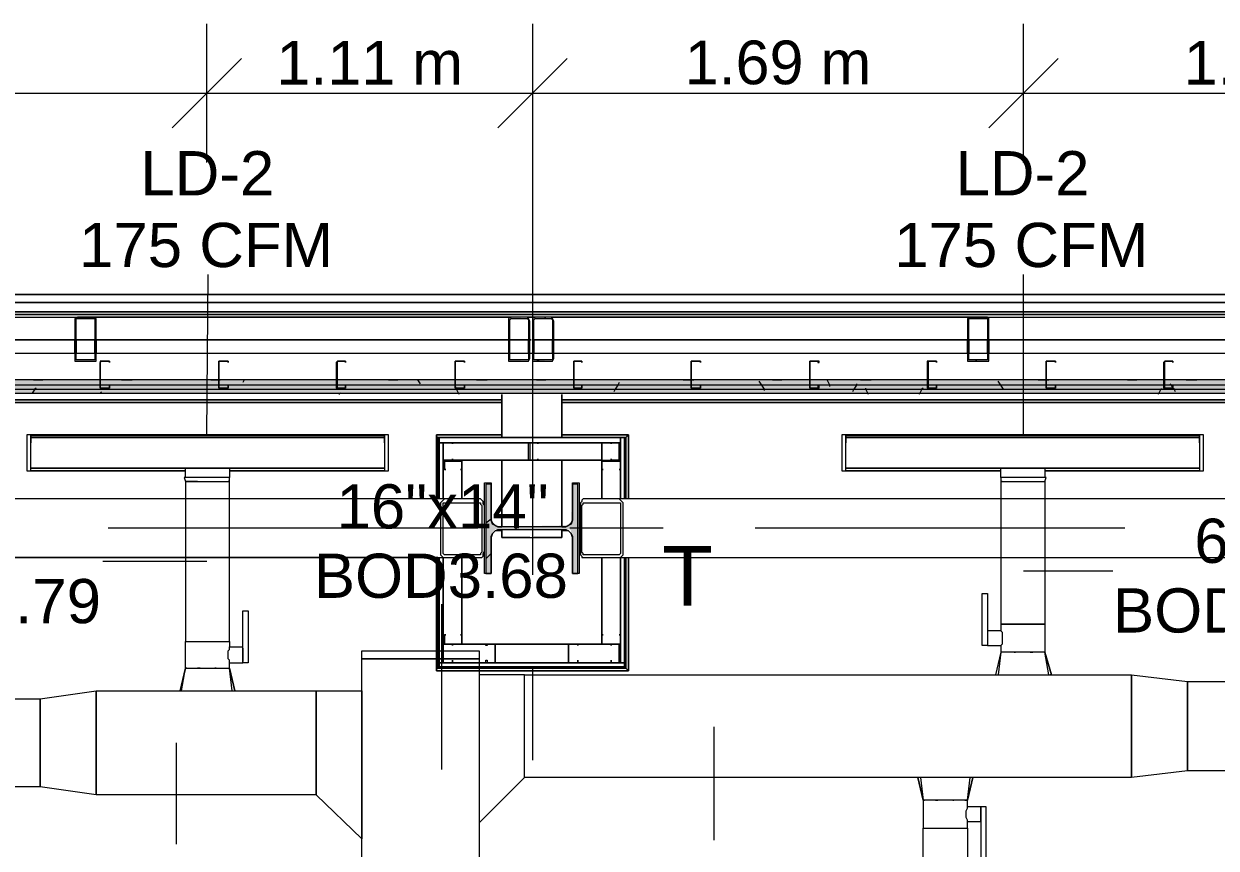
# Model space of a CAD drawing. Header units: metres. Extents: x -2 to 237, y -8 to 52.
# Drawn here: x 12.801 to 16.9, y 45.736 to 48.57 of the extents above; entities that cross this region are included whole.
import ezdxf

# ---------------------------------------------------------------- set-up
doc = ezdxf.new("R2010")
doc.units = ezdxf.units.M
doc.layers.add('HVAC - Ductos', color=5, linetype='Continuous', lineweight=0)
doc.layers.add('PDF2_Text', color=7, linetype='Continuous', lineweight=0)
doc.layers.add('PDF2_Geometry', color=7, linetype='Continuous', lineweight=0, true_color=0xaaaaaa)
doc.layers.add('PDF2_Solid Fills', color=7, linetype='Continuous', lineweight=0, true_color=0xffffff)
doc.styles.add('PDF Helvetica', font='')
doc.styles.get('PDF Helvetica').set_extended_font_data('Helvetica')

msp = doc.modelspace()

# ---------------------------------------------------------------- hatches: boundary and pattern name
at = {"layer": 'PDF2_Solid Fills', "lineweight": 0, "transparency": 33554559}
h = msp.add_hatch(color=256, dxfattribs=at)
h.paths.add_polyline_path([(13.0448, 47.5612), (13.0493, 47.5567), (13.0493, 47.5612)])
h.paths.add_polyline_path([(12.9806, 47.5521), (12.976, 47.5521), (12.976, 47.4099), (13.0493, 47.4099), (13.0493, 47.5521), (13.0448, 47.5521), (13.0448, 47.4144), (12.9806, 47.4144)])
h.paths.add_polyline_path([(12.9806, 47.5567), (12.9806, 47.5612), (12.976, 47.5612)])
h.paths.add_polyline_path([(13.0402, 47.5567), (13.0402, 47.5612), (12.9851, 47.5612)])
h = msp.add_hatch(color=256, dxfattribs=at)
h.paths.add_polyline_path([(14.4711, 47.5567), (14.5353, 47.5612), (14.4665, 47.5612), (14.4665, 47.4099), (14.5353, 47.4144), (14.4711, 47.4144)])
h.paths.add_polyline_path([(14.5399, 47.5567), (14.5353, 47.5567), (14.5353, 47.4144), (14.5399, 47.5561)])
h = msp.add_hatch(color=256, dxfattribs=at)
h.paths.add_polyline_path([(14.5537, 47.5567), (14.6179, 47.5612), (14.5491, 47.5612), (14.5491, 47.4099), (14.6179, 47.4144), (14.5537, 47.4144)])
h.paths.add_polyline_path([(14.6179, 47.4144), (14.6224, 47.5567), (14.6179, 47.5567)])
h = msp.add_hatch(color=256, dxfattribs=at)
h.paths.add_polyline_path([(16.1176, 47.4099), (16.1176, 47.5521), (16.113, 47.5521), (16.113, 47.4144), (16.0488, 47.4144), (16.0488, 47.5521), (16.0442, 47.5521), (16.0442, 47.4099)])
h.paths.add_polyline_path([(16.0488, 47.5567), (16.0488, 47.5612), (16.0442, 47.5612)])
h.paths.add_polyline_path([(16.1176, 47.5567), (16.1176, 47.5612), (16.0534, 47.5612)])
h = msp.add_hatch(color=256, dxfattribs=at)
h.paths.add_polyline_path([(6.1562, 47.3319), (6.1562, 47.3457), (4.4593, 47.3457), (4.4593, 47.3319)])
h.paths.add_polyline_path([(55.7246, 47.3411), (55.7246, 47.3274), (56.4538, 47.3274), (56.4538, 47.3411)])
h.paths.add_polyline_path([(53.6929, 47.3411), (53.6929, 47.3274), (55.72, 47.3274), (55.72, 47.3411)])
h.paths.add_polyline_path([(50.8494, 47.3411), (50.8494, 47.3274), (53.6883, 47.3274), (53.6883, 47.3411)])
h.paths.add_polyline_path([(48.8177, 47.3411), (48.8177, 47.3274), (50.8448, 47.3274), (50.8448, 47.3411)])
h.paths.add_polyline_path([(45.9742, 47.3411), (45.9742, 47.3274), (48.8131, 47.3274), (48.8131, 47.3411)])
h.paths.add_polyline_path([(43.9425, 47.3411), (43.9425, 47.3274), (45.9696, 47.3274), (45.9696, 47.3411)])
h.paths.add_polyline_path([(43.1307, 47.3411), (43.1307, 47.3274), (43.9379, 47.3274), (43.9379, 47.3411)])
h.paths.add_polyline_path([(41.099, 47.3411), (41.099, 47.3274), (43.1261, 47.3274), (43.1261, 47.3411)])
h.paths.add_polyline_path([(39.0673, 47.3411), (39.0673, 47.3274), (41.0944, 47.3274), (41.0944, 47.3411)])
h.paths.add_polyline_path([(38.2555, 47.3411), (38.2555, 47.3274), (39.0627, 47.3274), (39.0627, 47.3411)])
h.paths.add_polyline_path([(36.2238, 47.3457), (36.2238, 47.3274), (38.2509, 47.3274), (38.2509, 47.3411), (36.6274, 47.3457)])
h.paths.add_polyline_path([(34.1921, 47.3457), (34.1921, 47.3274), (36.2192, 47.3274), (36.2192, 47.3457)])
h.paths.add_polyline_path([(33.3803, 47.3457), (33.3803, 47.3274), (34.1875, 47.3274), (34.1875, 47.3457)])
h.paths.add_polyline_path([(31.3486, 47.3457), (31.3486, 47.3274), (33.3757, 47.3274), (33.3757, 47.3457)])
h.paths.add_polyline_path([(30.945, 47.3457), (30.945, 47.3274), (31.344, 47.3274), (31.344, 47.3457)])
h.paths.add_polyline_path([(28.5051, 47.3457), (28.5051, 47.3274), (30.9404, 47.3274), (30.9404, 47.3457)])
h.paths.add_polyline_path([(26.4734, 47.3457), (26.4734, 47.3274), (28.5005, 47.3274), (28.5005, 47.3457)])
h.paths.add_polyline_path([(23.6299, 47.3457), (23.6299, 47.3274), (26.4688, 47.3274), (26.4688, 47.3457)])
h.paths.add_polyline_path([(21.5982, 47.3457), (21.5982, 47.3274), (23.6253, 47.3274), (23.6253, 47.3457)])
h.paths.add_polyline_path([(20.7864, 47.3457), (20.7864, 47.3274), (21.5936, 47.3274), (21.5936, 47.3457)])
h.paths.add_polyline_path([(18.7547, 47.3457), (18.7547, 47.3274), (20.7818, 47.3274), (20.7818, 47.3457)])
h.paths.add_polyline_path([(16.7229, 47.3457), (16.7229, 47.3274), (18.7501, 47.3274), (18.7501, 47.3457)])
h.paths.add_polyline_path([(15.9112, 47.3457), (15.9112, 47.3274), (16.7184, 47.3274), (16.7184, 47.3457)])
h.paths.add_polyline_path([(13.8795, 47.3457), (13.8795, 47.3274), (15.9066, 47.3274), (15.9066, 47.3457)])
h.paths.add_polyline_path([(12.2514, 47.3319), (13.8626, 47.3274), (13.8749, 47.3274), (13.8749, 47.3457), (11.8478, 47.3457), (11.8478, 47.3319)])
h.paths.add_polyline_path([(11.8432, 47.3319), (11.8432, 47.3457), (11.036, 47.3457), (11.036, 47.3319)])
h.paths.add_polyline_path([(11.0314, 47.3319), (11.0314, 47.3457), (9.0043, 47.3457), (9.0043, 47.3319)])
h.paths.add_polyline_path([(8.9997, 47.3319), (8.9997, 47.3457), (6.1608, 47.3457), (6.1608, 47.3319)])
for points in [[(4.4593, 47.3136), (56.4217, 47.3136), (56.44, 47.309), (56.4401, 47.309), (56.4401, 47.3273), (12.2514, 47.3319), (4.4593, 47.3319)], [(56.408, 47.2998), (56.4217, 47.2953), (56.4217, 47.3136), (4.4593, 47.3136), (4.4593, 47.2998)], [(14.705, 46.6807), (14.705, 46.9879), (14.6867, 46.9879), (14.6821, 46.855), (14.6638, 46.8458), (14.4298, 46.8412), (14.4298, 46.8458), (14.4207, 46.8504), (14.4115, 46.8504), (14.4115, 46.8733), (14.4069, 46.8733), (14.4069, 46.9879), (14.3886, 46.9879), (14.3886, 46.6807), (14.4069, 46.6807), (14.4069, 46.8136), (14.4115, 46.8228), (14.4207, 46.832), (14.6775, 46.832), (14.6821, 46.8274), (14.6821, 46.8182), (14.6867, 46.8182), (14.6867, 46.6807)]]:
    msp.add_hatch(color=256, dxfattribs=at).paths.add_polyline_path(points)

# ---------------------------------------------------------------- linework, layer by layer
at = {"layer": 'HVAC - Ductos', "lineweight": 0}
for points in [[(13.43, 48.0932), (13.43, 48.3317), (13.43, 48.5702)], [(14.5491, 48.5702), (14.5491, 48.3317), (14.5491, 48.0932)], [(16.2368, 48.0932), (16.2368, 48.3317), (16.2368, 48.5702)], [(13.5493, 48.451), (13.43, 48.3317), (13.3108, 48.2125)], [(14.6683, 48.451), (14.5491, 48.3317), (14.4298, 48.2125)], [(16.3561, 48.451), (16.2368, 48.3317), (16.1176, 48.2125)], [(5.1014, 48.3317), (6.6102, 48.3317), (11.2332, 48.3317), (13.43, 48.3317), (14.5491, 48.3317), (16.2368, 48.3317), (17.9751, 48.3317), (20.3645, 48.3317), (22.5016, 48.3317), (23.7537, 48.3317), (27.1155, 48.3317), (29.4086, 48.3317), (31.7017, 48.3317), (32.9583, 48.3317), (34.4718, 48.3317), (36.1367, 48.3317), (38.6499, 48.3317)], [(13.43, 47.1576), (13.4346, 47.708)], [(16.2368, 47.1576), (16.2368, 47.708)], [(14.04, 47.1301), (14.04, 47.1347), (14.04, 47.1393), (14.04, 47.1576), (14.04, 47.153), (12.8246, 47.153), (12.8246, 47.1576), (12.8246, 47.1393), (12.8246, 47.1347), (12.8246, 47.1301)], [(14.04, 47.1576), (12.8246, 47.1576)], [(12.8246, 47.1347), (12.8246, 47.1393), (12.8246, 47.1439)], [(14.04, 47.1439), (14.04, 47.1393), (14.04, 47.1347)], [(16.8422, 47.1301), (16.8422, 47.1347), (16.8422, 47.1393), (16.8422, 47.1576), (16.8422, 47.153), (15.6268, 47.153), (15.6268, 47.1576), (15.6268, 47.1393), (15.6268, 47.1347), (15.6268, 47.1301)], [(16.8422, 47.1576), (15.6268, 47.1576)], [(15.6268, 47.1347), (15.6268, 47.1393), (15.6268, 47.1439)], [(16.8422, 47.1439), (16.8422, 47.1393), (16.8422, 47.1347)], [(12.8246, 47.098), (12.8246, 47.1026)], [(14.04, 47.1026), (14.04, 47.098)], [(15.6268, 47.098), (15.6268, 47.1026)], [(16.8422, 47.1026), (16.8422, 47.098)], [(12.8246, 47.0888), (12.8246, 47.0934)], [(12.8246, 47.0338), (13.3567, 47.0338), (12.8246, 47.0338), (12.8246, 47.0521), (12.8246, 47.0567), (12.8246, 47.0613)], [(12.8246, 47.0476), (12.8246, 47.0521), (12.8246, 47.0567)], [(14.04, 47.0613), (14.04, 47.0567), (14.04, 47.0521), (14.04, 47.0338), (13.508, 47.0338), (14.04, 47.0338)], [(14.04, 47.0934), (14.04, 47.0888)], [(14.04, 47.0567), (14.04, 47.0521), (14.04, 47.0476)], [(15.6268, 47.0888), (15.6268, 47.0934)], [(15.6268, 47.0338), (16.1589, 47.0338), (15.6268, 47.0338), (15.6268, 47.0521), (15.6268, 47.0567), (15.6268, 47.0613)], [(15.6268, 47.0476), (15.6268, 47.0521), (15.6268, 47.0567)], [(16.8422, 47.0613), (16.8422, 47.0567), (16.8422, 47.0521), (16.8422, 47.0338), (16.3102, 47.0338), (16.8422, 47.0338)], [(16.8422, 47.0934), (16.8422, 47.0888)], [(16.8422, 47.0567), (16.8422, 47.0521), (16.8422, 47.0476)], [(13.3567, 47.0109), (13.3567, 47.043), (13.3658, 47.043), (13.3796, 47.043), (13.3934, 47.043), (13.4117, 47.043), (13.43, 47.043), (13.453, 47.043), (13.4713, 47.043), (13.4851, 47.043), (13.4988, 47.043), (13.5034, 47.043), (13.508, 47.043), (13.508, 47.0109), (13.5034, 47.0109), (13.4851, 47.0109), (13.4622, 47.0109), (13.43, 47.0109), (13.4025, 47.0109), (13.375, 47.0109), (13.3613, 47.0109), (13.3521, 47.0109), (13.3567, 46.9971), (13.3613, 46.9971), (13.3796, 46.9971), (13.4025, 46.9971), (13.43, 46.9971), (13.4622, 46.9971), (13.4851, 46.9971), (13.5034, 46.9971), (13.508, 46.9971), (13.508, 47.0109)], [(16.1589, 47.0109), (16.1589, 46.9971), (16.1635, 46.9971), (16.1818, 46.9971), (16.2047, 46.9971), (16.2368, 46.9971), (16.2644, 46.9971), (16.2919, 46.9971), (16.3056, 46.9971), (16.3102, 46.9971), (16.3148, 47.0109), (16.3056, 47.0109), (16.2919, 47.0109), (16.2644, 47.0109), (16.2368, 47.0109), (16.2047, 47.0109), (16.1818, 47.0109), (16.1635, 47.0109), (16.1589, 47.0109), (16.1589, 47.043), (16.1635, 47.043), (16.168, 47.043), (16.1818, 47.043), (16.1956, 47.043), (16.2139, 47.043), (16.2368, 47.043), (16.2552, 47.043), (16.2735, 47.043), (16.2919, 47.043), (16.301, 47.043), (16.3102, 47.043), (16.3102, 47.0109)], [(13.3429, 46.2771), (13.3567, 46.3551), (13.3567, 46.4468), (13.3658, 46.4468), (13.3796, 46.4468), (13.3934, 46.4468), (13.4117, 46.4468), (13.43, 46.4468), (13.453, 46.4468), (13.4713, 46.4468), (13.4851, 46.4468), (13.4988, 46.4468), (13.5034, 46.4468), (13.508, 46.4468), (13.508, 46.9971), (13.5034, 46.9971)], [(13.3979, 46.9971), (13.3934, 46.9971), (13.3796, 46.9971), (13.3658, 46.9971), (13.3613, 46.9971), (13.3567, 46.9971), (13.3567, 46.4468), (13.3658, 46.4468), (13.3796, 46.4468), (13.3934, 46.4468), (13.4117, 46.4468), (13.43, 46.4468), (13.453, 46.4468), (13.4713, 46.4468), (13.4851, 46.4468), (13.4988, 46.4468), (13.5034, 46.4468), (13.508, 46.4468), (13.508, 46.4284), (13.5539, 46.4284)], [(13.4071, 46.9971), (13.4117, 46.9971), (13.43, 46.9971), (13.453, 46.9971), (13.4576, 46.9971)], [(13.4622, 46.9971), (13.4713, 46.9971), (13.4851, 46.9971), (13.4988, 46.9971)], [(16.269, 46.9971), (16.2735, 46.9971), (16.2919, 46.9971), (16.301, 46.9971), (16.3056, 46.9971), (16.3102, 46.9971), (16.3102, 46.5064), (16.301, 46.5064), (16.2919, 46.5064), (16.2735, 46.5064), (16.2552, 46.5064), (16.2368, 46.5064), (16.2139, 46.5064), (16.1956, 46.5064), (16.1818, 46.5064), (16.168, 46.5064), (16.1635, 46.5064), (16.1589, 46.5064), (16.1589, 46.4834), (16.113, 46.4834), (16.113, 46.4789), (16.113, 46.4743), (16.113, 46.4697), (16.113, 46.4651), (16.113, 46.4559), (16.113, 46.4514), (16.113, 46.4468), (16.113, 46.4376), (16.113, 46.433), (16.1589, 46.433), (16.1589, 46.4101), (16.1497, 46.3321)], [(16.1635, 46.9971), (16.1589, 46.9971), (16.1589, 46.5064), (16.1635, 46.5064), (16.168, 46.5064), (16.1818, 46.5064), (16.1956, 46.5064), (16.2139, 46.5064), (16.2368, 46.5064), (16.2552, 46.5064), (16.2735, 46.5064), (16.2919, 46.5064), (16.301, 46.5064), (16.3102, 46.5064), (16.3102, 46.4101), (16.3056, 46.4101), (16.301, 46.4101), (16.2919, 46.4101), (16.2735, 46.4101), (16.2552, 46.4101), (16.2368, 46.4101), (16.2139, 46.4101), (16.1956, 46.4101), (16.1818, 46.4101), (16.168, 46.4101), (16.1635, 46.4101), (16.1589, 46.4101), (16.1405, 46.3321), (16.1451, 46.3321)], [(16.168, 46.9971), (16.1818, 46.9971), (16.1956, 46.9971), (16.2047, 46.9971)], [(16.2093, 46.9971), (16.2139, 46.9971), (16.2368, 46.9971), (16.2552, 46.9971), (16.2598, 46.9971)], [(13.43, 46.7219), (13.0723, 46.7219)], [(16.2368, 46.6898), (16.5441, 46.6898)], [(14.2372, 46.0065), (14.2372, 46.5752)], [(13.3567, 46.3551), (13.3613, 46.3551), (13.3567, 46.3551), (13.3613, 46.3551), (13.3658, 46.3551), (13.3796, 46.3551), (13.3934, 46.3551), (13.4117, 46.3551), (13.43, 46.3551), (13.453, 46.3551), (13.4713, 46.3551), (13.4851, 46.3551), (13.4988, 46.3551), (13.5034, 46.3551), (13.508, 46.3551), (13.508, 46.3734), (13.5539, 46.3734), (13.5539, 46.5522), (13.5722, 46.5522), (13.5722, 46.3734), (13.5539, 46.3734)], [(16.1589, 46.4834), (16.1635, 46.4789), (16.1635, 46.4697), (16.1635, 46.4605), (16.1635, 46.4514), (16.1635, 46.4468), (16.1635, 46.4376), (16.1589, 46.433)], [(13.508, 46.3734), (13.508, 46.378), (13.508, 46.3825), (13.5034, 46.3871), (13.5034, 46.3963), (13.5034, 46.4055), (13.5034, 46.4146), (13.508, 46.4192), (13.508, 46.4238), (13.508, 46.4284)], [(13.5539, 46.4238), (13.5539, 46.4192), (13.5539, 46.4146), (13.5539, 46.4055), (13.5539, 46.4009), (13.5539, 46.3963), (13.5539, 46.3871), (13.5539, 46.3825), (13.5539, 46.378)], [(16.1589, 46.4101), (16.1405, 46.3321), (16.1451, 46.3321), (16.1497, 46.3321), (16.1589, 46.3321)], [(16.3332, 46.3321), (16.3102, 46.4101), (16.3332, 46.3321)], [(16.324, 46.3321), (16.3102, 46.4101)], [(13.3383, 46.2771), (13.3567, 46.3551), (13.3383, 46.2771)], [(13.508, 46.2771), (13.5172, 46.2771), (13.508, 46.3551), (13.5263, 46.2771)], [(13.5217, 46.2771), (13.5263, 46.2771), (13.508, 46.3551)], [(16.1635, 46.3321), (16.1818, 46.3321), (16.1864, 46.3321), (16.191, 46.3321), (16.2001, 46.3321), (16.2139, 46.3321), (16.2185, 46.3321)], [(16.2231, 46.3321), (16.246, 46.3321), (16.2506, 46.3321), (16.2552, 46.3321), (16.269, 46.3321), (16.2781, 46.3321), (16.2827, 46.3321), (16.2919, 46.3321), (16.3056, 46.3321)], [(16.3102, 46.3321), (16.3194, 46.3321), (16.324, 46.3321), (16.3286, 46.3321), (16.3332, 46.3321), (16.3286, 46.3321)], [(16.6084, 46.3321), (16.8009, 46.3091)], [(16.6084, 45.979), (16.6084, 46.3321)], [(12.8568, 46.2496), (13.0494, 46.2771)], [(13.0494, 46.2771), (13.0494, 45.9194)], [(13.3383, 46.2771), (13.3429, 46.2771), (13.3475, 46.2771), (13.3567, 46.2771)], [(13.3613, 46.2771), (13.3796, 46.2771)], [(13.3842, 46.2771), (13.3888, 46.2771), (13.3979, 46.2771), (13.4117, 46.2771), (13.4162, 46.2771), (13.4208, 46.2771), (13.4438, 46.2771)], [(13.4484, 46.2771), (13.453, 46.2771), (13.4668, 46.2771), (13.4759, 46.2771), (13.4805, 46.2771), (13.4851, 46.2771), (13.5034, 46.2771)], [(16.8009, 46.3091), (16.8009, 46.0019)], [(12.8568, 45.9469), (12.8568, 46.2496)], [(15.1728, 46.1532), (15.1728, 45.7634)], [(13.3245, 46.0983), (13.3245, 45.7497)], [(16.8009, 46.0019), (16.6084, 45.979)], [(15.8928, 45.979), (15.8837, 45.979), (15.8791, 45.979), (15.8745, 45.979), (15.8928, 45.901), (15.8745, 45.979)], [(15.8837, 45.979), (15.8928, 45.901), (15.8974, 45.901)], [(15.9158, 45.979), (15.8974, 45.979)], [(16.1084, 45.6992), (16.1084, 45.878), (16.0901, 45.878), (16.0442, 45.878), (16.0442, 45.901), (16.0534, 45.979), (16.0396, 45.979), (16.0213, 45.979), (16.0167, 45.979), (16.0121, 45.979), (16.0029, 45.979), (15.9892, 45.979), (15.9846, 45.979), (15.98, 45.979), (15.9571, 45.979), (15.9525, 45.979), (15.9479, 45.979), (15.9342, 45.979), (15.925, 45.979), (15.9204, 45.979)], [(16.0626, 45.979), (16.0442, 45.901), (16.0626, 45.979)], [(16.0626, 45.979), (16.058, 45.979)], [(13.0494, 45.9194), (12.8568, 45.9469)], [(16.035, 45.901), (16.0396, 45.901), (16.0442, 45.901), (16.0396, 45.901), (16.035, 45.901), (16.0213, 45.901), (16.0075, 45.901), (15.9892, 45.901), (15.9662, 45.901), (15.9479, 45.901), (15.9296, 45.901), (15.9158, 45.901), (15.902, 45.901), (15.8974, 45.901), (15.8928, 45.901), (15.8928, 45.8047), (15.902, 45.8047), (15.9158, 45.8047), (15.9296, 45.8047), (15.9479, 45.8047), (15.9662, 45.8047), (15.9892, 45.8047), (16.0075, 45.8047), (16.0213, 45.8047), (16.035, 45.8047), (16.0396, 45.8047), (16.0442, 45.8047), (16.0442, 45.8276), (16.0901, 45.8276), (16.0901, 45.8322), (16.0901, 45.8414), (16.0901, 45.846), (16.0901, 45.8506), (16.0901, 45.8597), (16.0901, 45.8643), (16.0901, 45.8689), (16.0901, 45.8735), (16.0901, 45.878), (16.0901, 45.6992)], [(15.925, 45.901), (15.9158, 45.901)], [(15.9708, 45.901), (15.9662, 45.901)], [(16.0029, 45.901), (15.9983, 45.901), (15.9938, 45.901), (15.9983, 45.901)], [(16.0442, 45.8276), (16.0442, 45.8322), (16.0396, 45.8414), (16.0396, 45.846), (16.0396, 45.8552), (16.0396, 45.8643), (16.0442, 45.8735), (16.0442, 45.878)], [(15.8928, 44.5847), (15.8928, 45.8047), (15.902, 45.8047), (15.9158, 45.8047), (15.9296, 45.8047), (15.9479, 45.8047), (15.9662, 45.8047), (15.9892, 45.8047), (16.0075, 45.8047), (16.0213, 45.8047), (16.035, 45.8047), (16.0396, 45.8047), (16.0442, 45.8047), (16.0442, 44.5847)]]:
    msp.add_lwpolyline(points, dxfattribs=at)
for points in [[(12.8109, 47.1576), (12.8109, 47.0338), (12.8246, 47.0338), (12.8246, 47.1576)], [(12.8246, 47.1484), (14.04, 47.1484), (14.04, 47.043), (12.8246, 47.043)], [(14.0538, 47.1576), (14.04, 47.1576), (14.04, 47.0338), (14.0538, 47.0338)], [(15.6131, 47.1576), (15.6131, 47.0338), (15.6268, 47.0338), (15.6268, 47.1576)], [(15.6268, 47.1484), (16.8422, 47.1484), (16.8422, 47.043), (15.6268, 47.043)], [(16.856, 47.1576), (16.8422, 47.1576), (16.8422, 47.0338), (16.856, 47.0338)], [(14.04, 47.043), (12.8246, 47.043)], [(16.8422, 47.043), (15.6268, 47.043)], [(16.0947, 46.6119), (16.113, 46.6119), (16.113, 46.433), (16.0947, 46.433)], [(14.3656, 46.3871), (13.9621, 46.3871), (13.9621, 46.4146), (14.3656, 46.4146)], [(16.2093, 46.4101), (16.2047, 46.4101)], [(16.269, 46.4101), (16.2644, 46.4101), (16.2598, 46.4101), (16.2644, 46.4101)], [(14.3656, 46.3871), (14.3656, 45.69), (13.9621, 45.69), (13.9621, 46.3871)], [(13.4071, 46.3551), (13.4025, 46.3551), (13.3979, 46.3551), (13.4025, 46.3551)], [(13.4622, 46.3551), (13.4576, 46.3551)], [(14.3656, 46.3321), (14.3656, 45.8231), (14.5215, 45.979), (14.5215, 46.3321), (16.6084, 46.3321), (16.6084, 45.979), (14.5215, 45.979), (14.5215, 46.3321)], [(13.9621, 46.2771), (13.9621, 45.768), (13.8061, 45.9194), (13.8061, 46.2771), (13.8061, 45.9194), (13.0494, 45.9194), (13.0494, 46.2771), (13.8061, 46.2771)], [(16.8009, 46.3091), (18.3144, 46.3091), (18.3144, 46.0019), (16.8009, 46.0019)], [(12.8568, 45.9469), (10.1921, 45.9469), (10.1921, 46.2496), (12.8568, 46.2496)], [(15.9342, 45.901), (15.9387, 45.901), (15.9433, 45.901), (15.9387, 45.901)]]:
    msp.add_lwpolyline(points, close=True, dxfattribs=at)
at = {"layer": 'PDF2_Geometry', "lineweight": 0}
for points in [[(14.5491, 48.506), (14.5491, 48.35)], [(14.5491, 48.1895), (14.5491, 47.7126)], [(14.5491, 47.7126), (14.5491, 46.6761)], [(13.0494, 47.6392), (12.976, 47.6392)], [(14.5858, 47.6392), (14.5078, 47.6392)], [(16.1176, 47.6392), (16.0442, 47.6392)], [(11.4488, 47.5612), (10.0132, 47.5612), (11.4763, 47.5612), (13.0127, 47.5612), (14.4757, 47.5612), (13.0402, 47.5612)], [(11.5084, 47.5612), (12.9851, 47.5612)], [(14.5904, 47.5567), (14.5949, 47.5612)], [(16.0534, 47.5612), (14.6133, 47.5612), (16.0809, 47.5612), (17.6127, 47.5612), (19.0849, 47.5612), (17.6448, 47.5612)], [(16.0993, 47.5567), (16.1039, 47.5612)], [(16.113, 47.5612), (17.5852, 47.5612)], [(13.0448, 47.5245), (13.0494, 47.5291)], [(14.5353, 47.5016), (14.5399, 47.5062)], [(14.5491, 47.5153), (14.5537, 47.5199)], [(16.0442, 47.5016), (16.0488, 47.5062)], [(12.976, 47.4374), (12.976, 47.4832)], [(12.9806, 47.4832), (12.9806, 47.4374)], [(13.0448, 47.4374), (13.0448, 47.4832)], [(13.0494, 47.4832), (13.0494, 47.4374)], [(14.4665, 47.4328), (14.4711, 47.4374), (14.4711, 47.4832)], [(14.4665, 47.4832), (14.4665, 47.4374)], [(14.5353, 47.4374), (14.5353, 47.4832)], [(14.5399, 47.4374), (14.5399, 47.4832)], [(14.5491, 47.4832), (14.5491, 47.4374)], [(14.5537, 47.4832), (14.5537, 47.4374)], [(14.6179, 47.4374), (14.6179, 47.4832)], [(14.6179, 47.4604), (14.6224, 47.4695)], [(14.6224, 47.4374), (14.6224, 47.4832)], [(16.0442, 47.4374), (16.0442, 47.4832)], [(16.0488, 47.4832), (16.0488, 47.4374)], [(16.113, 47.4374), (16.113, 47.4832)], [(16.1176, 47.4832), (16.1176, 47.4374)], [(56.5456, 46.0065), (56.5456, 46.4101), (56.5456, 46.8182), (56.5456, 47.2218), (56.5456, 47.2953), (56.5456, 47.3411), (56.5456, 47.4053), (56.5456, 47.4328), (4.4593, 47.4374)], [(12.976, 47.4512), (12.9806, 47.4558)], [(16.113, 47.4512), (16.1176, 47.4558)], [(14.5629, 47.4099), (14.5721, 47.4144)], [(16.0717, 47.4099), (16.0763, 47.4144)], [(13.8749, 47.3457), (13.4713, 47.3457), (13.0631, 47.3457), (12.6595, 47.3457), (12.2514, 47.3457), (11.8478, 47.3457)], [(16.7184, 47.3457), (16.3148, 47.3457), (15.9066, 47.3457), (15.5031, 47.3457), (15.0949, 47.3457), (14.6912, 47.3457), (14.2831, 47.3457), (13.8795, 47.3457)], [(18.7501, 47.3457), (18.3465, 47.3457), (17.9383, 47.3457), (17.5348, 47.3457), (17.1266, 47.3457), (16.7229, 47.3457)], [(56.4217, 35.0866), (56.4217, 47.2953), (56.4217, 47.309), (4.4593, 47.3136)], [(13.8749, 47.3273), (13.4713, 47.3273), (13.0631, 47.3273), (12.6595, 47.3273), (12.2514, 47.3273), (11.8478, 47.3319)], [(15.9066, 47.3273), (15.5031, 47.3273), (15.0949, 47.3273), (14.6912, 47.3273), (14.2831, 47.3273), (13.8795, 47.3273)], [(16.7184, 47.3273), (16.3148, 47.3273), (15.9112, 47.3273)], [(18.7501, 47.3273), (18.3465, 47.3273), (17.9383, 47.3273), (17.5348, 47.3273), (17.1266, 47.3273), (16.7229, 47.3273)], [(42.5895, 23.4741), (42.5895, 23.5613), (42.5895, 33.4447), (43.0803, 33.4447), (43.0803, 33.5685), (42.5895, 33.5685), (56.408, 33.5685), (56.408, 35.0728), (45.9696, 35.0728), (45.9696, 35.0866), (56.408, 35.0866), (56.408, 47.2953), (4.4593, 47.2998)], [(14.4436, 47.2769), (5.4407, 47.2815), (14.4436, 47.2769), (5.4407, 47.2769)], [(23.6529, 47.2769), (14.65, 47.2769)], [(14.2235, 46.9375), (14.2235, 47.1484), (14.4436, 47.1484), (14.2281, 47.1484), (14.4436, 47.1484), (14.2281, 47.1484), (14.7876, 47.1484), (14.8655, 47.1484), (14.8655, 46.9375), (14.8655, 47.1484), (14.65, 47.1484), (14.8655, 47.1484), (14.65, 47.1484), (14.8655, 47.1484), (14.8701, 47.1484), (14.8747, 47.153), (14.8747, 47.1576), (14.8793, 47.1576), (14.8747, 47.1576), (14.8747, 47.153), (14.8701, 47.1484), (14.8655, 47.1484), (14.8518, 47.1484), (14.2281, 47.1484), (14.4436, 47.1484), (14.2235, 47.1484), (14.2235, 46.9375), (10.5315, 46.9375)], [(14.4436, 47.1484), (14.2281, 47.1484)], [(14.2281, 47.1484), (14.4436, 47.1484)], [(14.8655, 47.1484), (14.2281, 47.1484), (14.8655, 47.1484)], [(14.8701, 47.1484), (14.65, 47.1484)], [(14.65, 47.1484), (14.8701, 47.1484)], [(14.8655, 46.9375), (14.8655, 47.1484), (14.8655, 46.9375)], [(14.8701, 46.9375), (14.8701, 47.1484)], [(14.8701, 47.1484), (14.8701, 46.9375)], [(14.4436, 46.8274), (14.4298, 46.8274), (14.4207, 46.8274), (14.4115, 46.8182), (14.4069, 46.8045), (14.4069, 46.6807), (14.384, 46.6807), (14.384, 46.9925), (14.4069, 46.9925), (14.4069, 46.8641), (14.4115, 46.855), (14.4207, 46.8458), (14.4298, 46.8412), (14.4436, 46.8412), (14.4436, 47.0705), (14.4436, 46.8412)], [(14.65, 46.8412), (14.65, 47.0705), (14.65, 46.8412), (14.6638, 46.8412), (14.6729, 46.8458), (14.6821, 46.855), (14.6867, 46.8641), (14.6867, 46.9925), (14.7096, 46.9925), (14.7096, 46.6807), (14.6867, 46.6807), (14.6867, 46.8045), (14.6821, 46.8182), (14.6729, 46.8274), (14.6638, 46.8274), (14.65, 46.8274)], [(14.251, 46.9375), (10.2334, 46.9375), (10.2288, 46.9375), (10.2242, 46.9329), (10.2242, 46.9284), (10.2196, 46.9238), (10.2196, 46.9192), (10.2151, 46.9146), (10.2151, 46.7586), (10.2196, 46.7495), (10.2196, 46.7449), (10.2242, 46.7403), (10.2242, 46.7357), (10.2288, 46.7357), (10.2334, 46.7357), (14.251, 46.7357)], [(14.8426, 46.7357), (18.8602, 46.7357), (18.8648, 46.7357), (18.8693, 46.7357), (18.8739, 46.7403), (18.8739, 46.7449), (18.8785, 46.7495), (18.8785, 46.7586), (18.8785, 46.9146), (18.8785, 46.9192), (18.8739, 46.9238), (18.8739, 46.9284), (18.8693, 46.9329), (18.8648, 46.9375), (18.8602, 46.9375), (14.8426, 46.9375)], [(18.5621, 46.9375), (14.8747, 46.9375)], [(14.3886, 46.855), (14.4069, 46.8687)], [(14.361, 46.8366), (13.0906, 46.8366)], [(14.4436, 46.832), (14.4436, 46.8045), (14.4436, 46.832)], [(14.4895, 46.832), (14.4986, 46.8412)], [(14.9986, 46.8366), (14.6775, 46.8366)], [(16.5854, 46.8366), (15.315, 46.8366)], [(14.5261, 46.8045), (14.5307, 46.8045), (14.5353, 46.8045), (14.5399, 46.8045), (14.5353, 46.8045), (14.5307, 46.8045), (14.5261, 46.8045), (14.4436, 46.8045), (14.65, 46.8045), (14.5675, 46.8045), (14.5629, 46.8045), (14.5583, 46.8045), (14.5537, 46.8045), (14.5583, 46.8045), (14.5629, 46.8045), (14.5675, 46.8045)], [(14.2235, 46.7357), (14.2235, 46.3551), (14.8701, 46.3551), (14.2281, 46.3551), (14.2281, 46.7357), (14.2281, 46.3734), (14.2418, 46.3734), (14.8518, 46.3734), (14.8518, 46.4376), (14.7876, 46.4376), (14.3061, 46.4376), (14.3061, 46.7357), (14.3061, 46.4376), (14.2418, 46.4376), (14.2418, 46.7357), (14.2418, 46.3734), (14.2418, 46.4376), (14.3061, 46.4376), (14.7876, 46.4376), (14.8518, 46.4376), (14.8518, 46.7357), (14.8518, 46.3734), (14.8655, 46.3734), (14.2281, 46.3734), (14.2281, 46.3597), (14.2281, 46.3551), (14.2235, 46.3551), (14.2189, 46.3505), (14.2189, 46.3459), (14.2189, 46.3505), (14.2235, 46.3551), (14.2281, 46.3551), (14.2281, 46.3597), (14.2281, 46.3551), (14.2235, 46.3551), (14.2189, 46.3505), (14.2189, 46.3459), (14.8793, 46.3459), (14.8747, 46.3505), (14.8701, 46.3551), (14.8701, 46.3597), (14.8655, 46.3597), (14.2281, 46.3597), (14.8655, 46.3597), (14.2281, 46.3597), (14.2281, 46.4376), (14.2281, 46.7357), (14.2281, 46.3597), (14.2281, 46.7357), (14.2281, 46.3551), (14.8701, 46.3551), (14.2235, 46.3551), (14.2235, 46.7357), (10.5315, 46.7357)], [(14.2281, 46.7357), (14.2281, 46.3597), (14.2281, 46.7357)], [(14.3886, 46.7311), (14.4069, 46.7495)], [(14.8655, 46.7357), (14.8655, 46.3597)], [(14.8655, 46.3734), (14.8655, 46.7357)], [(14.8701, 46.3551), (14.8701, 46.7357)], [(14.8701, 46.7357), (14.8701, 46.3551)], [(14.8747, 46.7357), (18.5621, 46.7357)], [(14.8655, 46.3597), (14.2281, 46.3597)], [(14.2281, 46.3597), (14.8655, 46.3597), (14.2281, 46.3597)], [(14.2281, 46.3597), (14.8655, 46.3597)], [(14.5491, 46.3597), (14.5491, 46.0386)], [(14.8655, 46.3597), (14.8655, 46.3734)]]:
    msp.add_lwpolyline(points, dxfattribs=at)
for points in [[(9.9444, 47.6392), (11.4763, 47.6392), (13.0127, 47.6392), (11.4763, 47.6392), (9.9444, 47.6392), (8.4081, 47.6392)], [(14.5445, 47.6392), (16.0809, 47.6392), (17.6127, 47.6392), (16.0809, 47.6392), (14.5445, 47.6392), (13.0127, 47.6392)], [(13.0127, 47.6117), (11.4763, 47.6117)], [(14.5445, 47.6117), (13.0127, 47.6117)], [(16.0809, 47.6117), (14.5445, 47.6117)], [(17.6127, 47.6117), (16.0809, 47.6117)], [(13.0127, 47.5796), (11.4763, 47.5796)], [(13.0127, 47.5704), (11.4763, 47.5704)], [(12.976, 47.419), (12.976, 47.4099), (12.9851, 47.4099), (13.0402, 47.4099), (13.0494, 47.4099), (13.0494, 47.419), (13.0494, 47.5521), (13.0494, 47.5567), (13.0402, 47.5612), (12.9851, 47.5612), (12.976, 47.5567), (12.976, 47.5521)], [(13.0402, 47.4144), (12.9851, 47.4144), (12.9806, 47.4144), (12.9806, 47.419), (12.9806, 47.5521), (12.9806, 47.5567), (12.9851, 47.5567), (13.0402, 47.5567), (13.0448, 47.5567), (13.0448, 47.5521), (13.0448, 47.419), (13.0448, 47.4144)], [(14.5445, 47.5796), (13.0127, 47.5796)], [(14.5445, 47.5704), (13.0127, 47.5704)], [(14.4757, 47.4099), (14.5307, 47.4099), (14.5353, 47.4099), (14.5399, 47.419), (14.5399, 47.5475), (14.5353, 47.5567), (14.5307, 47.5612), (14.4757, 47.5612), (14.4665, 47.5567), (14.4665, 47.5475), (14.4665, 47.419), (14.4665, 47.4099)], [(14.4757, 47.4144), (14.4711, 47.4144), (14.4711, 47.419), (14.4711, 47.5475), (14.4711, 47.5521), (14.4757, 47.5567), (14.5307, 47.5567), (14.5353, 47.5521), (14.5353, 47.5475), (14.5353, 47.419), (14.5353, 47.4144), (14.5307, 47.4144)], [(14.5445, 47.5612), (14.5307, 47.5612)], [(16.0809, 47.5796), (14.5445, 47.5796)], [(16.0809, 47.5704), (14.5445, 47.5704)], [(14.5583, 47.5612), (14.5445, 47.5612)], [(14.5583, 47.4099), (14.6133, 47.4099), (14.6179, 47.4099), (14.6224, 47.419), (14.6224, 47.5475), (14.6179, 47.5567), (14.6133, 47.5612), (14.5583, 47.5612), (14.5491, 47.5567), (14.5491, 47.5475), (14.5491, 47.419), (14.5491, 47.4099)], [(14.6179, 47.419), (14.6179, 47.4144), (14.6133, 47.4144), (14.5583, 47.4144), (14.5537, 47.4144), (14.5537, 47.419), (14.5537, 47.5475), (14.5537, 47.5521), (14.5583, 47.5567), (14.6133, 47.5567), (14.6179, 47.5521), (14.6179, 47.5475)], [(16.1176, 47.5521), (16.1176, 47.5567), (16.113, 47.5612), (16.0534, 47.5612), (16.0442, 47.5567), (16.0442, 47.5521), (16.0442, 47.419), (16.0442, 47.4099), (16.0534, 47.4099), (16.113, 47.4099), (16.1176, 47.4099), (16.1176, 47.419)], [(16.0534, 47.5567), (16.113, 47.5567), (16.113, 47.5521), (16.113, 47.419), (16.113, 47.4144), (16.0534, 47.4144), (16.0488, 47.4144), (16.0488, 47.419), (16.0488, 47.5521), (16.0488, 47.5567)], [(17.6127, 47.5796), (16.0809, 47.5796)], [(17.6127, 47.5704), (16.0809, 47.5704)], [(11.5176, 47.4832), (12.976, 47.4832)], [(12.9806, 47.4832), (13.0127, 47.4832)], [(13.0127, 47.4832), (13.0448, 47.4832)], [(13.0494, 47.4832), (14.4665, 47.4832)], [(14.4711, 47.4832), (14.5353, 47.4832)], [(14.5399, 47.4832), (14.5445, 47.4832)], [(14.5537, 47.4832), (14.6179, 47.4832)], [(14.6224, 47.4832), (16.0442, 47.4832)], [(16.0488, 47.4832), (16.0809, 47.4832), (16.113, 47.4832), (16.0809, 47.4832)], [(16.1176, 47.4832), (17.576, 47.4832)], [(13.0952, 47.4099), (13.0677, 47.4099), (13.0631, 47.4099), (13.0631, 47.4053), (13.0631, 47.3181), (13.0677, 47.3181), (13.0952, 47.3181), (13.0952, 47.3273), (13.0952, 47.3181), (13.0677, 47.3181), (13.0631, 47.3181), (13.0631, 47.4053), (13.0677, 47.4099), (13.0952, 47.4099), (13.0952, 47.4053)], [(13.5034, 47.4099), (13.4713, 47.4099), (13.4713, 47.4053), (13.4713, 47.3181), (13.5034, 47.3181), (13.5034, 47.3273), (13.5034, 47.3181), (13.4713, 47.3181), (13.4713, 47.4053), (13.4713, 47.4099), (13.5034, 47.4099), (13.5034, 47.4053)], [(13.907, 47.4099), (13.8795, 47.4099), (13.8749, 47.4053), (13.8749, 47.3181), (13.8795, 47.3181), (13.907, 47.3181), (13.907, 47.3273), (13.907, 47.3181), (13.8795, 47.3181), (13.8795, 47.4053), (13.8795, 47.4099), (13.907, 47.4099), (13.907, 47.4053)], [(14.3152, 47.4099), (14.2831, 47.4099), (14.2831, 47.4053), (14.2831, 47.3181), (14.3152, 47.3181), (14.3152, 47.3273), (14.3152, 47.3181), (14.2831, 47.3181), (14.2831, 47.4053), (14.2831, 47.4099), (14.3152, 47.4099), (14.3152, 47.4053)], [(14.7188, 47.4099), (14.6912, 47.4099), (14.6912, 47.4053), (14.6912, 47.3181), (14.7188, 47.3181), (14.7188, 47.3273), (14.7188, 47.3181), (14.6912, 47.3181), (14.6912, 47.4053), (14.6912, 47.4099), (14.7188, 47.4099), (14.7188, 47.4053)], [(15.127, 47.4099), (15.0994, 47.4099), (15.0949, 47.4099), (15.0949, 47.4053), (15.0949, 47.3181), (15.0994, 47.3181), (15.127, 47.3181), (15.127, 47.3273), (15.127, 47.3181), (15.0994, 47.3181), (15.0949, 47.3181), (15.0949, 47.4053), (15.0949, 47.4099), (15.0994, 47.4099), (15.127, 47.4099), (15.127, 47.4053)], [(15.5351, 47.4099), (15.5031, 47.4099), (15.5031, 47.4053), (15.5031, 47.3181), (15.5351, 47.3181), (15.5351, 47.3273), (15.5305, 47.3273), (15.5305, 47.3181), (15.5031, 47.3181), (15.5031, 47.4053), (15.5031, 47.4099), (15.5305, 47.4099), (15.5305, 47.4053), (15.5351, 47.4053)], [(15.9387, 47.4099), (15.9112, 47.4099), (15.9066, 47.4099), (15.9066, 47.4053), (15.9066, 47.3181), (15.9112, 47.3181), (15.9387, 47.3181), (15.9387, 47.3273), (15.9387, 47.3181), (15.9112, 47.3181), (15.9112, 47.4053), (15.9112, 47.4099), (15.9387, 47.4099), (15.9387, 47.4053)], [(16.3469, 47.4099), (16.3148, 47.4099), (16.3148, 47.4053), (16.3148, 47.3181), (16.3469, 47.3181), (16.3469, 47.3273), (16.3469, 47.3181), (16.3148, 47.3181), (16.3148, 47.4053), (16.3148, 47.4099), (16.3469, 47.4099), (16.3469, 47.4053)], [(16.7505, 47.4099), (16.7229, 47.4099), (16.7184, 47.4053), (16.7184, 47.3181), (16.7229, 47.3181), (16.7505, 47.3181), (16.7505, 47.3273), (16.7505, 47.3181), (16.7229, 47.3181), (16.7229, 47.4053), (16.7229, 47.4099), (16.7505, 47.4099), (16.7505, 47.4053)], [(5.4407, 47.2769), (14.4436, 47.2769)], [(5.4407, 47.2677), (14.4436, 47.2677)], [(14.4436, 47.2953), (14.4436, 47.1484)], [(14.65, 47.2953), (14.65, 47.1484)], [(14.65, 47.2769), (23.6529, 47.2769)], [(14.65, 47.2769), (23.6529, 47.2769)], [(14.65, 47.2677), (23.6529, 47.2677)], [(14.2189, 47.1576), (14.2189, 46.9375), (14.2189, 47.1576), (14.2189, 46.9375), (14.2189, 47.1576), (14.4436, 47.1576), (14.2189, 47.1576), (14.2189, 47.153), (14.2235, 47.1484), (14.2281, 47.1484), (14.2281, 47.0705), (14.2281, 46.9375), (14.2281, 47.1484), (14.2235, 47.1484), (14.2189, 47.153)], [(14.2189, 47.1576), (14.2189, 47.153), (14.2235, 47.1484), (14.2281, 47.1484), (14.2281, 47.1301), (14.2281, 46.9375), (14.2281, 47.1484), (14.2281, 46.9375), (14.2281, 47.1484), (14.2281, 46.9375), (14.2281, 47.1484), (14.2281, 46.9375), (14.2281, 47.1484), (14.2235, 47.1484), (14.2189, 47.153), (14.2189, 47.1576), (14.4436, 47.1576)], [(14.2418, 47.0705), (14.2418, 46.9375), (14.2418, 47.1301), (14.2281, 47.1301), (14.8518, 47.1301), (14.8518, 47.1484), (14.8518, 46.9375), (14.8518, 47.1301), (14.7876, 47.1301), (14.7876, 47.0705), (14.7876, 46.9375), (14.7876, 47.0705), (14.3061, 47.0705), (14.3061, 46.9375), (14.3061, 47.0705)], [(14.8793, 46.9375), (14.8793, 47.1576), (14.65, 47.1576), (14.8793, 47.1576), (14.65, 47.1576), (14.8793, 47.1576), (14.8793, 46.9375), (14.8793, 47.1576), (14.8747, 47.1576), (14.8747, 47.153), (14.8701, 47.1484), (14.8655, 47.1484), (14.8655, 46.9375), (14.8655, 47.1484), (14.8655, 46.9375), (14.8655, 47.1484), (14.8701, 47.1484), (14.8747, 47.153), (14.8747, 47.1576), (14.8793, 47.1576)], [(14.8701, 47.1484), (14.65, 47.1484)], [(14.8701, 46.9375), (14.8701, 47.1484)], [(14.2464, 47.0705), (14.2418, 47.0705), (14.2418, 47.1301), (14.2464, 47.1301), (14.2739, 47.1301), (14.2739, 47.1256), (14.2739, 47.1301), (14.2464, 47.1301), (14.2418, 47.1301), (14.2418, 47.0705), (14.2464, 47.0705), (14.2739, 47.0705)], [(14.3061, 47.0705), (14.7876, 47.0705), (14.7876, 47.1301), (14.2418, 47.1301), (14.2418, 47.0705)], [(14.5399, 47.0705), (14.5353, 47.0705), (14.5353, 47.1301), (14.5399, 47.1301), (14.5675, 47.1301), (14.5675, 47.1256), (14.5675, 47.1301), (14.5399, 47.1301), (14.5399, 47.0705), (14.5675, 47.0705)], [(14.8197, 47.1256), (14.8197, 47.1301)], [(14.8472, 47.1301), (14.8472, 47.0705), (14.8197, 47.0705), (14.8197, 47.0751), (14.8197, 47.0705), (14.8472, 47.0705), (14.8472, 47.1301), (14.8197, 47.1301)], [(14.2418, 47.0659), (14.2464, 47.0659), (14.2464, 47.0705), (14.3061, 47.0705), (14.3061, 47.0659), (14.3061, 47.0384), (14.3015, 47.0384), (14.3061, 47.0384), (14.3061, 47.0659), (14.2464, 47.0659), (14.2464, 47.0384), (14.251, 47.0384), (14.2418, 47.0384)], [(14.2739, 47.0751), (14.2739, 47.0705)], [(14.5675, 47.0751), (14.5675, 47.0705)], [(14.7876, 47.0659), (14.7876, 47.0705), (14.8472, 47.0705), (14.8518, 47.0659), (14.8518, 47.0384), (14.8472, 47.0384), (14.8518, 47.0384), (14.8518, 47.0659), (14.8472, 47.0659), (14.7876, 47.0659), (14.7876, 47.0384)], [(14.7921, 47.0384), (14.7876, 47.0384)], [(14.705, 46.6807), (14.705, 46.9879), (14.6867, 46.9879), (14.6867, 46.8641), (14.6821, 46.8504), (14.6729, 46.8458), (14.6638, 46.8412), (14.4298, 46.8412), (14.4207, 46.8458), (14.4115, 46.8504), (14.4069, 46.8641), (14.4069, 46.9879), (14.3886, 46.9879), (14.3886, 46.6807), (14.4069, 46.6807), (14.4069, 46.809), (14.4115, 46.8182), (14.4207, 46.8274), (14.4298, 46.832), (14.6638, 46.832), (14.6729, 46.8274), (14.6821, 46.8182), (14.6867, 46.809), (14.6867, 46.6807)], [(14.251, 46.9375), (14.2464, 46.9375), (14.2418, 46.9329), (14.2372, 46.9284), (14.2327, 46.9238), (14.2327, 46.9192), (14.2327, 46.9146), (14.2327, 46.7586), (14.2327, 46.7495), (14.2327, 46.7449), (14.2372, 46.7403), (14.2418, 46.7357), (14.2464, 46.7357), (14.251, 46.7357), (14.3656, 46.7357), (14.3702, 46.7357), (14.3748, 46.7357), (14.3794, 46.7403), (14.3794, 46.7449), (14.3794, 46.7495), (14.384, 46.7586), (14.384, 46.9146), (14.3794, 46.9192), (14.3794, 46.9238), (14.3794, 46.9284), (14.3748, 46.9329), (14.3702, 46.9375), (14.3656, 46.9375)], [(14.8426, 46.7357), (14.8472, 46.7357), (14.8518, 46.7357), (14.8564, 46.7403), (14.8609, 46.7449), (14.8609, 46.7495), (14.8609, 46.7586), (14.8609, 46.9146), (14.8609, 46.9192), (14.8609, 46.9238), (14.8564, 46.9284), (14.8518, 46.9329), (14.8472, 46.9375), (14.8426, 46.9375), (14.728, 46.9375), (14.7234, 46.9375), (14.7188, 46.9329), (14.7188, 46.9284), (14.7142, 46.9238), (14.7142, 46.9192), (14.7142, 46.9146), (14.7142, 46.7586), (14.7142, 46.7495), (14.7142, 46.7449), (14.7188, 46.7403), (14.7188, 46.7357), (14.7234, 46.7357), (14.728, 46.7357)], [(14.2418, 46.7586), (14.2418, 46.9146), (14.2418, 46.9192), (14.2418, 46.9238), (14.2464, 46.9238), (14.251, 46.9238), (14.3656, 46.9238), (14.3702, 46.9238), (14.3702, 46.9192), (14.3748, 46.9146), (14.3748, 46.7586), (14.3748, 46.7541), (14.3702, 46.7495), (14.3702, 46.7449), (14.3656, 46.7449), (14.251, 46.7449), (14.2464, 46.7449), (14.2418, 46.7495), (14.2418, 46.7541)], [(14.8518, 46.9146), (14.8518, 46.7586), (14.8518, 46.7541), (14.8518, 46.7495), (14.8472, 46.7449), (14.8426, 46.7449), (14.728, 46.7449), (14.7234, 46.7449), (14.7234, 46.7495), (14.7188, 46.7541), (14.7188, 46.7586), (14.7188, 46.9146), (14.7234, 46.9192), (14.7234, 46.9238), (14.728, 46.9238), (14.8426, 46.9238), (14.8472, 46.9238), (14.8518, 46.9238), (14.8518, 46.9192)], [(14.65, 46.832), (14.65, 46.8045)], [(14.8793, 46.3459), (14.8793, 46.7357), (14.8793, 46.3459), (14.8793, 46.7357), (14.8793, 46.3459), (14.2189, 46.3459), (14.2189, 46.7357), (14.2189, 46.3459), (14.2189, 46.7357), (14.2189, 46.3459)], [(14.8655, 46.3597), (14.2281, 46.3597), (14.2281, 46.7357), (14.2281, 46.3597), (14.2281, 46.3551), (14.2235, 46.3551), (14.2189, 46.3505), (14.2189, 46.3459), (14.8793, 46.3459), (14.8747, 46.3505), (14.8701, 46.3551), (14.8701, 46.3597)], [(14.7876, 46.4376), (14.7876, 46.7357)], [(14.8655, 46.4376), (14.8655, 46.7357), (14.8655, 46.3597)], [(14.8655, 46.3597), (14.8701, 46.3597), (14.8701, 46.3551), (14.8747, 46.3505), (14.8793, 46.3459), (14.8747, 46.3505), (14.8701, 46.3551), (14.8701, 46.3597), (14.8655, 46.3597), (14.8655, 46.7357)], [(14.8655, 46.7357), (14.8655, 46.3597)], [(14.8701, 46.3551), (14.8701, 46.7357)], [(14.3061, 46.4422), (14.3061, 46.4376), (14.2464, 46.4376), (14.2418, 46.4376), (14.2418, 46.4422), (14.2418, 46.4697), (14.251, 46.4697), (14.2464, 46.4697), (14.2464, 46.4422), (14.2464, 46.4376), (14.3061, 46.4376), (14.3061, 46.4422), (14.3061, 46.4697)], [(14.3015, 46.4697), (14.3061, 46.4697)], [(14.8518, 46.4422), (14.8518, 46.4376), (14.8472, 46.4376), (14.7876, 46.4376), (14.7876, 46.4422), (14.7876, 46.4697), (14.7921, 46.4697), (14.7876, 46.4697), (14.7876, 46.4422), (14.7876, 46.4376), (14.8472, 46.4376), (14.8518, 46.4376), (14.8518, 46.4422), (14.8518, 46.4697)], [(14.8472, 46.4697), (14.8518, 46.4697)], [(14.2464, 46.3734), (14.2418, 46.3734), (14.2418, 46.378), (14.2418, 46.4376), (14.2464, 46.4376), (14.2739, 46.4376), (14.2739, 46.433), (14.2739, 46.4376), (14.2464, 46.4376), (14.2418, 46.4376), (14.2418, 46.378), (14.2418, 46.3734), (14.2464, 46.3734), (14.2739, 46.3734)], [(14.3886, 46.3825), (14.3932, 46.3825), (14.3932, 46.3734), (14.4207, 46.3734), (14.4207, 46.378), (14.4207, 46.4376), (14.3932, 46.4376), (14.3932, 46.433), (14.3886, 46.433), (14.3886, 46.4376), (14.4207, 46.4376), (14.4207, 46.378), (14.4207, 46.3734), (14.3886, 46.3734)], [(14.6729, 46.3734), (14.6729, 46.378), (14.6729, 46.4376), (14.705, 46.4376), (14.705, 46.433), (14.705, 46.4376), (14.6729, 46.4376), (14.6729, 46.378), (14.6729, 46.3734), (14.705, 46.3734)], [(14.8197, 46.433), (14.8197, 46.4376)], [(14.8472, 46.4376), (14.8472, 46.378), (14.8472, 46.3734), (14.8197, 46.3734), (14.8197, 46.3825), (14.8197, 46.3734), (14.8472, 46.3734), (14.8472, 46.378), (14.8472, 46.4376), (14.8197, 46.4376)], [(14.2739, 46.3825), (14.2739, 46.3734)], [(14.705, 46.3825), (14.705, 46.3734)]]:
    msp.add_lwpolyline(points, close=True, dxfattribs=at)
at = {"layer": 'PDF2_Geometry', "color": 254, "lineweight": 0, "true_color": 0xeaeaea}
for points in [[(12.8338, 47.3457), (12.8659, 47.3457)], [(13.1365, 47.3457), (13.1732, 47.3457)], [(13.4438, 47.3457), (13.4713, 47.3457), (13.4759, 47.3457)], [(13.5585, 47.3457), (13.5539, 47.3365)], [(14.0538, 47.3457), (14.0859, 47.3457)], [(14.1638, 47.3319), (14.1547, 47.3457)], [(14.3564, 47.3457), (14.3932, 47.3457)], [(14.5629, 47.3457), (14.5949, 47.3457)], [(14.971, 47.3457), (14.9664, 47.3457)], [(15.0673, 47.3457), (15.0949, 47.3457), (15.104, 47.3457)], [(15.3746, 47.3457), (15.4068, 47.3457)], [(15.5718, 47.3227), (15.5718, 47.3273), (15.5627, 47.3457)], [(15.6773, 47.3457), (15.714, 47.3457)], [(16.2873, 47.3457), (16.3148, 47.3457), (16.324, 47.3457)], [(16.5946, 47.3457), (16.6267, 47.3457)], [(16.7964, 47.3457), (16.833, 47.3457)], [(12.843, 47.3181), (12.8384, 47.3136), (12.8292, 47.2998)], [(13.0677, 47.3044), (13.0631, 47.2998)], [(14.2969, 47.2953), (14.2877, 47.3136), (14.2877, 47.3181), (14.2831, 47.3227)], [(14.8472, 47.3365), (14.8426, 47.3273), (14.8335, 47.3136), (14.8289, 47.3044)], [(15.3471, 47.309), (15.3471, 47.3136), (15.338, 47.3273), (15.3288, 47.3411)], [(15.6636, 47.3319), (15.6636, 47.3273), (15.6544, 47.3136), (15.6498, 47.3044)], [(15.7048, 47.2953), (15.6956, 47.3136), (15.6956, 47.3181)], [(15.8928, 47.3181), (15.8883, 47.3136), (15.8791, 47.2953)], [(16.168, 47.3136), (16.1589, 47.3273), (16.1497, 47.3411)], [(16.7138, 47.3136), (16.7092, 47.3136), (16.7001, 47.2953)], [(16.7597, 47.3044), (16.7551, 47.3136), (16.7505, 47.3181), (16.7459, 47.3273), (16.7413, 47.3319)], [(13.8887, 47.2998), (13.8841, 47.2953)]]:
    msp.add_lwpolyline(points, dxfattribs=at)
at = {"layer": 'PDF2_Geometry', "color": 254, "lineweight": 0, "true_color": 0xd2d2d2}
for points in [[(13.8749, 47.3457), (13.8795, 47.3457)], [(15.9066, 47.364), (15.9112, 47.364)]]:
    msp.add_lwpolyline(points, dxfattribs=at)

# ---------------------------------------------------------------- texts
at = {"layer": 'PDF2_Text', "lineweight": 0, "attachment_point": 4, "style": 'PDF Helvetica'}
for s, insert, char_height in [('1.11 m', (13.6691, 48.4366), 0.15017), ('1.69 m', (15.0726, 48.4366), 0.15017), ('1.74 m', (16.7879, 48.4366), 0.15017), ('LD-2', (13.2013, 48.0566), 0.15205), ('LD-2', (16.0036, 48.0566), 0.15205), ('175 CFM', (12.9904, 47.8089), 0.15205), ('175 CFM', (15.7927, 47.8089), 0.15205), ('16"x14"', (13.8755, 46.91), 0.15205), ('6"ø', (16.8246, 46.7907), 0.15205), ('T', (14.9946, 46.6724), 0.2049), ('BOD3.68', (13.7976, 46.6715), 0.15205), ('BOD3.79', (12.1923, 46.5843), 0.15205), ('BOD3.78', (16.5448, 46.5522), 0.15205)]:
    msp.add_mtext(s, dxfattribs=dict(at, insert=insert, char_height=char_height))

doc.saveas('drawing.dxf')
